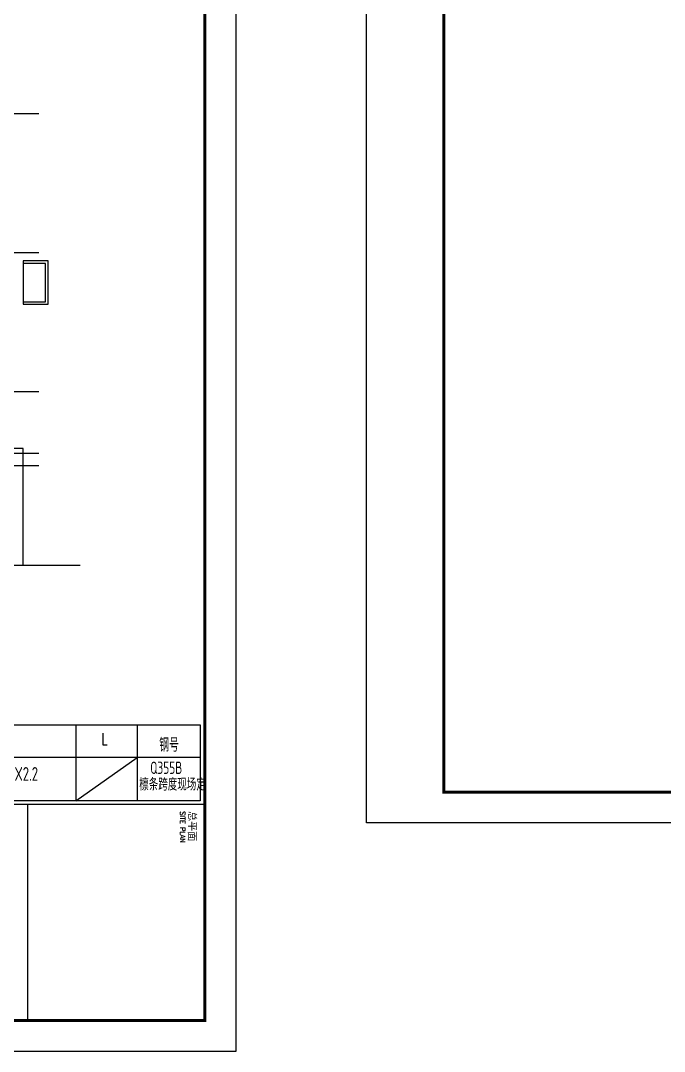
# Model space of a CAD drawing. Extents: x 2072855 to 2883818, y 17306032 to 17674225.
# Drawn here: x 2587613 to 2618892, y 17484946 to 17535031 of the extents above; entities that cross this region are included whole.
import ezdxf

# ---------------------------------------------------------------- set-up
doc = ezdxf.new("R2010")
doc.units = 0
doc.header["$LTSCALE"] = 1000
doc.header["$MEASUREMENT"] = 0
doc.linetypes.add('DOTE', pattern=[2.42, 2, -0.2, 0.02, -0.2])
for name, color, linetype in [('1', 7, 'Continuous'), ('3T_WOOD', 21, 'Continuous'), ('DIM_SYMB', 165, 'Continuous'), ('DOTE', 1, 'DOTE'), ('TK', 4, 'Continuous'), ('WINDOW', 140, 'Continuous'), ('基础边线', 2, 'Continuous'), ('文字', 4, 'Continuous'), ('细实线', 7, 'Continuous')]:
    doc.layers.add(name, color=color, linetype=linetype)
doc.styles.add('DIM_FONT', font='SIMPLEX', dxfattribs={"width": 0.7, "bigfont": 'GBCBIG'})
doc.styles.add('HZDX', font='txt', dxfattribs={"height": 4, "bigfont": 'HZDX'})
doc.styles.add('ROMANS', font='romans', dxfattribs={"width": 0.65, "height": 231.275})
doc.styles.add('TSSD_REIN', font='tssdeng.shx', dxfattribs={"width": 0.7, "bigfont": 'tssdchn.shx'})
doc.styles.add('图签宋体', font='', dxfattribs={"height": 300})
doc.styles.get('图签宋体').set_extended_font_data('NSimSun')

# ---------------------------------------------------------------- blocks, each defined once
blk = doc.blocks.new('GeYuanFrame_10500646', base_point=(18.76, 4.34))
at = {"layer": 'TK'}
blk.add_line((43.76, 414.34), (676.76, 414.34), dxfattribs=at)
blk.add_lwpolyline([(18.76, 424.34), (686.76, 424.34), (686.76, 4.34), (18.76, 4.34), (18.76, 424.34)], dxfattribs=at)
at = {"layer": 'TK', "const_width": 1}
blk.add_lwpolyline([(676.76, 414.34), (43.76, 414.34), (43.76, 14.34), (676.76, 14.34)], close=True, dxfattribs=at)
at = {"layer": 'TK'}
for points, const_width in [([(606.76, 414.34), (606.76, 14.34)], 0.4), ([(606.76, 356.95), (676.76, 356.95)], 0.35)]:
    blk.add_lwpolyline(points, dxfattribs=dict(at, const_width=const_width))
at = {"layer": 'TK', "style": '图签宋体'}
blk.add_text('总平面', height=2.4, dxfattribs=at).set_placement((608.9, 409.1))
at = {"layer": 'TK', "style": 'ROMANS', "width": 0.76}
blk.add_text('SITE PLAN', height=1.697, dxfattribs=at).set_placement((609.02, 406.31))
blk = doc.blocks.new('GeYuanFrame_38363062', base_point=(20.09, 4.53))
at = {"layer": 'TK'}
blk.add_lwpolyline([(20.09, 4.53), (20.09, 598.53), (861.09, 598.53), (861.09, 4.53)], close=True, dxfattribs=at)
at = {"layer": 'TK', "const_width": 1}
blk.add_lwpolyline([(45.09, 588.53), (851.09, 588.53), (851.09, 14.53), (45.09, 14.53)], close=True, dxfattribs=at)

msp = doc.modelspace()

# ---------------------------------------------------------------- linework, layer by layer
at = {"layer": 'DIM_SYMB', "color": 150}
msp.add_lwpolyline([(2545264, 17508567.6), (2587744, 17508567.6), (2587744, 17514241.3), (2545264, 17514241.3)], close=True, dxfattribs=at)
msp.add_lwpolyline([(2542516, 17508567.6), (2566396.6, 17508567.6), (2566473, 17508777.6), (2566547.1, 17508357.6), (2566621.6, 17508567.6), (2590504, 17508567.6)], dxfattribs=at)
at = {"layer": 'DOTE'}
for p, q in [((2588504, 17530501.3), (2544516, 17530501.3)), ((2588504, 17523751.3), (2544516, 17523751.3)), ((2588504, 17517001.3), (2544516, 17517001.3)), ((2588504, 17514001.3), (2544516, 17514001.3)), ((2588504, 17513401.3), (2544516, 17513401.3))]:
    msp.add_line(p, q, dxfattribs=at)
at = {"layer": 'WINDOW'}
msp.add_lwpolyline([(2588944, 17521251.3), (2588944, 17523351.3), (2587744, 17523351.3), (2587744, 17521251.3)], close=True, dxfattribs=at)
msp.add_lwpolyline([(2587744, 17521371.3), (2588824, 17521371.3), (2588824, 17523231.3), (2587744, 17523231.3)], dxfattribs=at)
at = {"layer": '基础边线'}
msp.add_line((2590290, 17497115.1), (2593271.6, 17499222.2), dxfattribs=at)
at = {"layer": '细实线'}
for p, q in [((2576243.7, 17500807.7), (2596332, 17500807.7)), ((2590290, 17500807.7), (2590290, 17497115.1)), ((2593271.6, 17500807.7), (2593271.6, 17497115.1)), ((2593271.6, 17500807.7), (2593271.6, 17497115.1)), ((2596332, 17500807.7), (2596332, 17497115.1)), ((2596332, 17499222.2), (2576243.7, 17499222.2)), ((2596332, 17497115.1), (2576243.7, 17497115.1))]:
    msp.add_line(p, q, dxfattribs=at)

# ---------------------------------------------------------------- block references
at = {"layer": '3T_WOOD', "xscale": 150, "yscale": 150, "zscale": 150, "rotation": 270}
msp.add_blockref('GeYuanFrame_10500646', (2535064, 17585146.4), dxfattribs=at)
at = {"layer": '3T_WOOD', "xscale": 150, "yscale": 150, "zscale": 150}
msp.add_blockref('GeYuanFrame_38363062', (2604426.6, 17496046.4), dxfattribs=at)

# ---------------------------------------------------------------- texts
at = {"layer": '1', "color": 0, "linetype": 'Continuous', "style": 'DIM_FONT', "width": 0.75}
msp.add_text('L', height=573.7, dxfattribs=at).set_placement((2591528.7, 17499836.1))
at = {"layer": '文字', "color": 7, "linetype": 'Continuous', "ltscale": 0.5}
for s, height, style, width, p in [('钢号', 669.37, 'HZDX', 0.75, (2594351.3, 17499505.2)), ('Q355B', 600, 'TSSD_REIN', 0.7, (2593911.5, 17498425.8)), ('C200X70X20X2.2', 669.375, 'TSSD_REIN', 0.7, (2584040.1, 17498094)), ('檩条跨度现场定', 600, 'TSSD_REIN', 0.7, (2593377.7, 17497619.9))]:
    msp.add_text(s, height=height, dxfattribs=dict(at, style=style, width=width)).set_placement(p)

doc.saveas('drawing.dxf')
